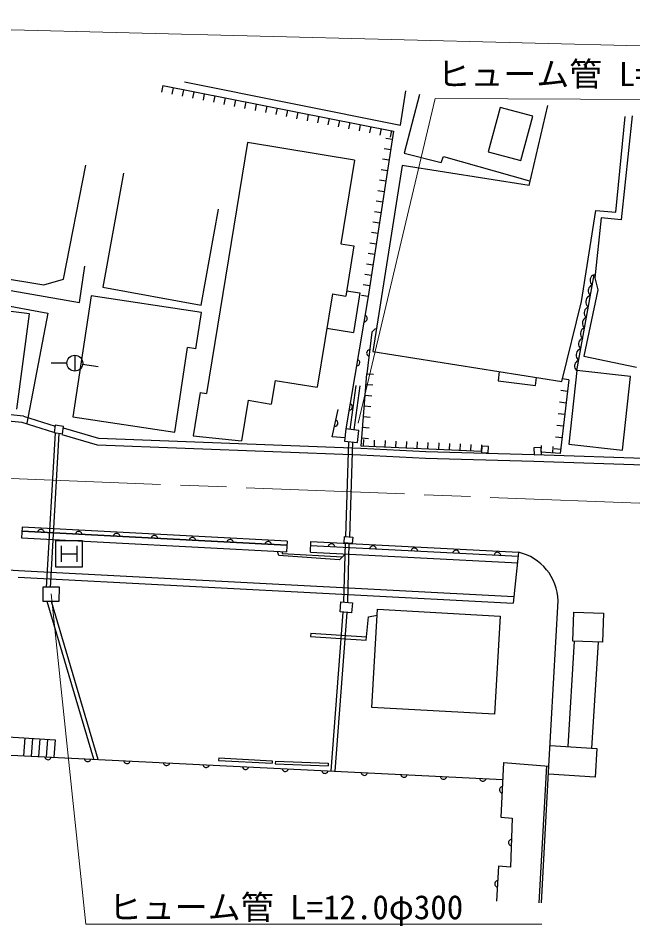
# Model space of a CAD drawing. Units: millimetres, scale not verified. Extents: x 40000 to 680000, y 20000 to 380000.
# Drawn here: x 365501 to 412092, y 266243 to 335054 of the extents above; entities that cross this region are included whole.
import ezdxf
from ezdxf.enums import TextEntityAlignment as Align

# ---------------------------------------------------------------- set-up
doc = ezdxf.new("R2010")
doc.units = ezdxf.units.MM
doc.header["$LTSCALE"] = 1000
doc.linetypes.add('CHAIN', pattern=[18.5, 12, -1.5, 3.5, -1.5])
for name, color, linetype, lineweight in [('M-BGD', 7, 'Continuous', 25), ('M-BGD-EXST', 7, 'Continuous', 25), ('M-BMK', 2, 'CHAIN', 13), ('M-STR-HTXT', 7, 'Continuous', 13)]:
    doc.layers.add(name, color=color, linetype=linetype, lineweight=lineweight)
doc.styles.add('ＭＳ ゴシック', font='')
doc.styles.get('ＭＳ ゴシック').set_extended_font_data('MS Gothic')

msp = doc.modelspace()

# ---------------------------------------------------------------- linework, layer by layer
at = {"layer": 'M-BGD'}
for p, q in [((376456, 329938), (376360, 329447)), ((376456, 329938), (393963, 326497)), ((377245, 329783), (377148, 329292)), ((378033, 329628), (377937, 329137)), ((378098, 330238), (394471, 326929)), ((378821, 329473), (378725, 328983)), ((379610, 329318), (379513, 328828)), ((380398, 329163), (380302, 328673)), ((381187, 329008), (381090, 328518)), ((394471, 326929), (394882, 329538)), ((395923, 329256), (394772, 324814)), ((381975, 328853), (381879, 328363)), ((382763, 328698), (382667, 328208)), ((383552, 328544), (383455, 328053)), ((384340, 328389), (384244, 327898)), ((385128, 328234), (385032, 327743)), ((402033, 328280), (401132, 324931)), ((404514, 327613), (402033, 328280)), ((404229, 322360), (405656, 328424)), ((385917, 328079), (385820, 327588)), ((386705, 327924), (386609, 327433)), ((387494, 327769), (387397, 327278)), ((388282, 327614), (388186, 327123)), ((403613, 324263), (404514, 327613)), ((410806, 320342), (411507, 327605)), ((412048, 327640), (411207, 319755)), ((389070, 327459), (388974, 326968)), ((389859, 327304), (389762, 326813)), ((390647, 327149), (390551, 326659)), ((391435, 326994), (391339, 326504)), ((393963, 326497), (392032, 313955)), ((392224, 326839), (392127, 326349)), ((393012, 326684), (392916, 326194)), ((393801, 326529), (393704, 326039)), ((382885, 325621), (379765, 306607)), ((391000, 324289), (382885, 325621)), ((393866, 325867), (393372, 325943)), ((393744, 325073), (393249, 325149)), ((394772, 324814), (397555, 324114)), ((401132, 324931), (403613, 324263)), ((391000, 324289), (389959, 317949)), ((393621, 324279), (393127, 324355)), ((397555, 324114), (397750, 324571)), ((397750, 324571), (404256, 322719)), ((368950, 315271), (370643, 323905)), ((394619, 323878), (392392, 309778)), ((393499, 323485), (393005, 323561)), ((404229, 322360), (394619, 323878)), ((373477, 323292), (371908, 314665)), ((393377, 322691), (392883, 322767)), ((393255, 321896), (392760, 321972)), ((393132, 321102), (392638, 321178)), ((379368, 313308), (380691, 320582)), ((393010, 320308), (392516, 320384)), ((408199, 313584), (409286, 320466)), ((409286, 320466), (410806, 320342)), ((392888, 319514), (392394, 319590)), ((409690, 319929), (409219, 315373)), ((411207, 319755), (409690, 319929)), ((392766, 318720), (392271, 318796)), ((389959, 317949), (390954, 317786)), ((392643, 317926), (392149, 318002)), ((390954, 317786), (390330, 313979)), ((392521, 317132), (392027, 317208)), ((356199, 315921), (370150, 313497)), ((370150, 313497), (370554, 316241)), ((392399, 316338), (391905, 316414)), ((362779, 315592), (367457, 314846)), ((367457, 314846), (368950, 315271)), ((392277, 315544), (391782, 315620)), ((407854, 308334), (409168, 315608)), ((408852, 315209), (408850, 315112)), ((408869, 315304), (408852, 315209)), ((408902, 315396), (408869, 315304)), ((408966, 315482), (408902, 315396)), ((409025, 315536), (408966, 315482)), ((409080, 315575), (409025, 315536)), ((409168, 315608), (409080, 315575)), ((409219, 315373), (409442, 314465)), ((354954, 315117), (367761, 312678)), ((371908, 314665), (379368, 313308)), ((392154, 314750), (391660, 314826)), ((408727, 314517), (408710, 314422)), ((408759, 314608), (408727, 314517)), ((408824, 314694), (408759, 314608)), ((408882, 314749), (408824, 314694)), ((408850, 315112), (408881, 315009)), ((408881, 315009), (408917, 314938)), ((408938, 314787), (408882, 314749)), ((408917, 314938), (408955, 314882)), ((409025, 314820), (408938, 314787)), ((408955, 314882), (409025, 314820)), ((371034, 314007), (369647, 304825)), ((379397, 312744), (371034, 314007)), ((389334, 314143), (388173, 307068)), ((389334, 314143), (390330, 313979)), ((392032, 313955), (390340, 303914)), ((390398, 314393), (391405, 314228)), ((391405, 314228), (390912, 311222)), ((392032, 313955), (391538, 314031)), ((409442, 314465), (408388, 309427)), ((408584, 313795), (408547, 313691)), ((408656, 313891), (408584, 313795)), ((408722, 313952), (408656, 313891)), ((408710, 314422), (408708, 314325)), ((408708, 314325), (408738, 314222)), ((408785, 313996), (408722, 313952)), ((408738, 314222), (408774, 314150)), ((408774, 314150), (408813, 314095)), ((408883, 314033), (408785, 313996)), ((408813, 314095), (408883, 314033)), ((366355, 312631), (362218, 313178)), ((406721, 307515), (408199, 313584)), ((408528, 313585), (408527, 313476)), ((408527, 313476), (408560, 313360)), ((408547, 313691), (408528, 313585)), ((408560, 313360), (408601, 313279)), ((408636, 313114), (408580, 313076)), ((408601, 313279), (408644, 313217)), ((408723, 313147), (408636, 313114)), ((408644, 313217), (408723, 313147)), ((365401, 305418), (366355, 312631)), ((367761, 312678), (366170, 304342)), ((378980, 309979), (379397, 312744)), ((391847, 312499), (391792, 312528)), ((391892, 312461), (391847, 312499)), ((391933, 312403), (391892, 312461)), ((391954, 312349), (391933, 312403)), ((408408, 312749), (408406, 312652)), ((408406, 312652), (408436, 312549)), ((408425, 312844), (408408, 312749)), ((408457, 312935), (408425, 312844)), ((408436, 312549), (408472, 312477)), ((408522, 313021), (408457, 312935)), ((408472, 312477), (408511, 312422)), ((408511, 312422), (408581, 312360)), ((408580, 313076), (408522, 313021)), ((391708, 312035), (391771, 312045)), ((391771, 312045), (391825, 312066)), ((391825, 312066), (391883, 312107)), ((391883, 312107), (391921, 312152)), ((391921, 312152), (391950, 312207)), ((391950, 312207), (391964, 312286)), ((391964, 312286), (391954, 312349)), ((408265, 311962), (408264, 311865)), ((408264, 311865), (408294, 311762)), ((408282, 312056), (408265, 311962)), ((408315, 312148), (408282, 312056)), ((408294, 311762), (408330, 311690)), ((408380, 312234), (408315, 312148)), ((408438, 312288), (408380, 312234)), ((408494, 312327), (408438, 312288)), ((408581, 312360), (408494, 312327)), ((388909, 311551), (390912, 311222)), ((392319, 311247), (391939, 308097)), ((392588, 311521), (392319, 311247)), ((408123, 311175), (408122, 311077)), ((408122, 311077), (408152, 310974)), ((408140, 311269), (408123, 311175)), ((408173, 311361), (408140, 311269)), ((408237, 311447), (408173, 311361)), ((408296, 311501), (408237, 311447)), ((408352, 311540), (408296, 311501)), ((408330, 311690), (408369, 311634)), ((408439, 311573), (408352, 311540)), ((408369, 311634), (408439, 311573)), ((407981, 310387), (407980, 310290)), ((407998, 310482), (407981, 310387)), ((408031, 310574), (407998, 310482)), ((408095, 310659), (408031, 310574)), ((408154, 310714), (408095, 310659)), ((408152, 310974), (408188, 310903)), ((408210, 310753), (408154, 310714)), ((408188, 310903), (408227, 310847)), ((408297, 310786), (408210, 310753)), ((408227, 310847), (408297, 310786)), ((377364, 303659), (378334, 310077)), ((378980, 309979), (378334, 310077)), ((391925, 309737), (391916, 309657)), ((391916, 309657), (391928, 309595)), ((391952, 309794), (391925, 309737)), ((391988, 309840), (391952, 309794)), ((392044, 309884), (391988, 309840)), ((392097, 309907), (392044, 309884)), ((392159, 309920), (392097, 309907)), ((392392, 309778), (406721, 307515)), ((407819, 309657), (407799, 309550)), ((407856, 309760), (407819, 309657)), ((407928, 309856), (407856, 309760)), ((407994, 309918), (407928, 309856)), ((407980, 310290), (408010, 310187)), ((408057, 309961), (407994, 309918)), ((408010, 310187), (408046, 310116)), ((408046, 310116), (408085, 310060)), ((408155, 309998), (408057, 309961)), ((408085, 310060), (408155, 309998)), ((369795, 309499), (369795, 308299)), ((391283, 309151), (391228, 309181)), ((391328, 309113), (391283, 309151)), ((391369, 309056), (391328, 309113)), ((391390, 309002), (391369, 309056)), ((391400, 308939), (391390, 309002)), ((391928, 309595), (391952, 309542)), ((391952, 309542), (391996, 309487)), ((391996, 309487), (392042, 309451)), ((392042, 309451), (392099, 309424)), ((407793, 308987), (407729, 308901)), ((407852, 309041), (407793, 308987)), ((407799, 309550), (407798, 309441)), ((407798, 309441), (407832, 309325)), ((407832, 309325), (407872, 309245)), ((407908, 309080), (407852, 309041)), ((407872, 309245), (407916, 309182)), ((407995, 309113), (407908, 309080)), ((407916, 309182), (407995, 309113)), ((408388, 309427), (412372, 308608)), ((369195, 308899), (367995, 308899)), ((370389, 308815), (371576, 308645)), ((391144, 308688), (391207, 308698)), ((391207, 308698), (391261, 308719)), ((391261, 308719), (391319, 308760)), ((391319, 308760), (391357, 308804)), ((391357, 308804), (391386, 308860)), ((391386, 308860), (391400, 308939)), ((407854, 308334), (407250, 302752)), ((407679, 308714), (407678, 308617)), ((407678, 308617), (407708, 308514)), ((407696, 308809), (407679, 308714)), ((407729, 308901), (407696, 308809)), ((407708, 308514), (407744, 308443)), ((407744, 308443), (407782, 308387)), ((407782, 308387), (407853, 308325)), ((411912, 307895), (407854, 308334)), ((384982, 307592), (384688, 305800)), ((384982, 307592), (388173, 307068)), ((391496, 302612), (391939, 308097)), ((391939, 308097), (392437, 308057)), ((401954, 308268), (401881, 307570)), ((404717, 307209), (404792, 307820)), ((407231, 307642), (406593, 302040)), ((407231, 307642), (406734, 307699)), ((411308, 302313), (411912, 307895)), ((390663, 303879), (391121, 307211)), ((390961, 303846), (391418, 307170)), ((391873, 307286), (392372, 307246)), ((401881, 307570), (404717, 307209)), ((379299, 306684), (378757, 303383)), ((379299, 306684), (379765, 306607)), ((391808, 306475), (392306, 306435)), ((407131, 306760), (406634, 306817)), ((382946, 306085), (382441, 303009)), ((382946, 306085), (384688, 305800)), ((390719, 305804), (390664, 305834)), ((390764, 305766), (390719, 305804)), ((390805, 305709), (390764, 305766)), ((390826, 305654), (390805, 305709)), ((390822, 305513), (390836, 305592)), ((390836, 305592), (390826, 305654)), ((391742, 305664), (392241, 305624)), ((407030, 305878), (406533, 305934)), ((365814, 304390), (361234, 304867)), ((365917, 304882), (361286, 305364)), ((365917, 304882), (368301, 304128)), ((389303, 303306), (389745, 305391)), ((390580, 305341), (390643, 305350)), ((390643, 305350), (390697, 305372)), ((390697, 305372), (390755, 305413)), ((390755, 305413), (390793, 305457)), ((390793, 305457), (390822, 305513)), ((391677, 304853), (392175, 304813)), ((406930, 304995), (406433, 305052)), ((368216, 303631), (365814, 304390)), ((368314, 304206), (368218, 303645)), ((368949, 304098), (368314, 304206)), ((369647, 304825), (377364, 303659)), ((389631, 304561), (389576, 304593)), ((389590, 304130), (389650, 304168)), ((389673, 304521), (389631, 304561)), ((389650, 304168), (389689, 304211)), ((389712, 304462), (389673, 304521)), ((389689, 304211), (389721, 304266)), ((389731, 304407), (389712, 304462)), ((389721, 304266), (389738, 304344)), ((389738, 304344), (389731, 304407)), ((406829, 304113), (406332, 304169)), ((367654, 291902), (368322, 303627)), ((367953, 291885), (368619, 303576)), ((368218, 303645), (368853, 303536)), ((371526, 302688), (368842, 303473)), ((368853, 303536), (368949, 304098)), ((371607, 303185), (368927, 303969)), ((389472, 304104), (389535, 304111)), ((389535, 304111), (389590, 304130)), ((390340, 303914), (390240, 302993)), ((391333, 303806), (390340, 303914)), ((391234, 302886), (391333, 303806)), ((391611, 304042), (392110, 304002)), ((391472, 302421), (371607, 303185)), ((378757, 303383), (382441, 303009)), ((390259, 303228), (389303, 303306)), ((390240, 302993), (391234, 302886)), ((390343, 295762), (390557, 302959)), ((390643, 295738), (390856, 302927)), ((391546, 303231), (392044, 303191)), ((391688, 302604), (391710, 303103)), ((392501, 302568), (392523, 303068)), ((393314, 302532), (393336, 303032)), ((394126, 302496), (394148, 302996)), ((394939, 302460), (394961, 302960)), ((395752, 302425), (395774, 302924)), ((396565, 302389), (396587, 302888)), ((397378, 302353), (397400, 302852)), ((398190, 302317), (398212, 302816)), ((399003, 302281), (399025, 302781)), ((406729, 303230), (406232, 303287)), ((391451, 301921), (371526, 302688)), ((396392, 302183), (391472, 302421)), ((400629, 302209), (391496, 302612)), ((404603, 301957), (396392, 302183)), ((399816, 302245), (399838, 302745)), ((400629, 302209), (400651, 302709)), ((400653, 302610), (400631, 302132)), ((400631, 302132), (401122, 302109)), ((401145, 302587), (400653, 302610)), ((401122, 302109), (401145, 302587)), ((405154, 302494), (404596, 302487)), ((404596, 302487), (404603, 301957)), ((405131, 302160), (405172, 302658)), ((406593, 302040), (405131, 302160)), ((405161, 301964), (405154, 302494)), ((406016, 302087), (406057, 302586)), ((406628, 302348), (406131, 302404)), ((407250, 302752), (411308, 302313)), ((396373, 301683), (391451, 301921)), ((404587, 301457), (396373, 301683)), ((414159, 301133), (404587, 301457)), ((404603, 301957), (405161, 301964)), ((414177, 301633), (404603, 301957)), ((365809, 296462), (365767, 295663)), ((365793, 296163), (385875, 295095)), ((385875, 295095), (365793, 296163)), ((385891, 295394), (365809, 296462)), ((367001, 296158), (366978, 296100)), ((367034, 296207), (367001, 296158)), ((367086, 296254), (367034, 296207)), ((367138, 296281), (367086, 296254)), ((367199, 296298), (367138, 296281)), ((367279, 296294), (367199, 296298)), ((367338, 296271), (367279, 296294)), ((367386, 296238), (367338, 296271)), ((367433, 296185), (367386, 296238)), ((367461, 296134), (367433, 296185)), ((367477, 296073), (367461, 296134)), ((369870, 296006), (369847, 295947)), ((369903, 296054), (369870, 296006)), ((369955, 296101), (369903, 296054)), ((370007, 296129), (369955, 296101)), ((370068, 296146), (370007, 296129)), ((370148, 296141), (370068, 296146)), ((370207, 296118), (370148, 296141)), ((370255, 296085), (370207, 296118)), ((370302, 296033), (370255, 296085)), ((370329, 295981), (370302, 296033)), ((370346, 295920), (370329, 295981)), ((372772, 295902), (372739, 295853)), ((372824, 295949), (372772, 295902)), ((372876, 295976), (372824, 295949)), ((372937, 295993), (372876, 295976)), ((373017, 295989), (372937, 295993)), ((373075, 295966), (373017, 295989)), ((373124, 295933), (373075, 295966)), ((373171, 295880), (373124, 295933)), ((365767, 295663), (385849, 294595)), ((372739, 295853), (372716, 295794)), ((373198, 295829), (373171, 295880)), ((373215, 295768), (373198, 295829)), ((375608, 295701), (375585, 295642)), ((375640, 295749), (375608, 295701)), ((375693, 295796), (375640, 295749)), ((375745, 295824), (375693, 295796)), ((375806, 295840), (375745, 295824)), ((375885, 295836), (375806, 295840)), ((375944, 295813), (375885, 295836)), ((375993, 295780), (375944, 295813)), ((376040, 295728), (375993, 295780)), ((376067, 295676), (376040, 295728)), ((376084, 295615), (376067, 295676)), ((378477, 295548), (378454, 295489)), ((378509, 295596), (378477, 295548)), ((378562, 295644), (378509, 295596)), ((378613, 295671), (378562, 295644)), ((378674, 295688), (378613, 295671)), ((378754, 295684), (378674, 295688)), ((378813, 295660), (378754, 295684)), ((378861, 295628), (378813, 295660)), ((378909, 295575), (378861, 295628)), ((378936, 295524), (378909, 295575)), ((378953, 295463), (378936, 295524)), ((381346, 295396), (381322, 295337)), ((381378, 295444), (381346, 295396)), ((381431, 295491), (381378, 295444)), ((381482, 295518), (381431, 295491)), ((381543, 295535), (381482, 295518)), ((381623, 295531), (381543, 295535)), ((381682, 295508), (381623, 295531)), ((381730, 295475), (381682, 295508)), ((381778, 295423), (381730, 295475)), ((381805, 295371), (381778, 295423)), ((381822, 295310), (381805, 295371)), ((384214, 295243), (384191, 295184)), ((384247, 295291), (384214, 295243)), ((384300, 295339), (384247, 295291)), ((384351, 295366), (384300, 295339)), ((384412, 295383), (384351, 295366)), ((384492, 295378), (384412, 295383)), ((384551, 295355), (384492, 295378)), ((384599, 295323), (384551, 295355)), ((384647, 295270), (384599, 295323)), ((384674, 295219), (384647, 295270)), ((384691, 295158), (384674, 295219)), ((385891, 295394), (385849, 294595)), ((387653, 294577), (387694, 295376)), ((387694, 295376), (403414, 294567)), ((389222, 295207), (389161, 295190)), ((389302, 295203), (389222, 295207)), ((389361, 295180), (389302, 295203)), ((390193, 290782), (390303, 295266)), ((390204, 295274), (390245, 295770)), ((390825, 295223), (390204, 295274)), ((390245, 295770), (390865, 295720)), ((390493, 290775), (390602, 295241)), ((390865, 295720), (390825, 295223)), ((330874, 295096), (365528, 293183)), ((385256, 294314), (385146, 294633)), ((385503, 294618), (385501, 294479)), ((387653, 294577), (403373, 293768)), ((387679, 295076), (403399, 294267)), ((389024, 295067), (389001, 295008)), ((389057, 295116), (389024, 295067)), ((389109, 295163), (389057, 295116)), ((389161, 295190), (389109, 295163)), ((389409, 295148), (389361, 295180)), ((389456, 295095), (389409, 295148)), ((389484, 295044), (389456, 295095)), ((389501, 294983), (389484, 295044)), ((392168, 294905), (392145, 294847)), ((392201, 294954), (392168, 294905)), ((392253, 295001), (392201, 294954)), ((392305, 295029), (392253, 295001)), ((392366, 295046), (392305, 295029)), ((392446, 295041), (392366, 295046)), ((392505, 295018), (392446, 295041)), ((392553, 294986), (392505, 295018)), ((392600, 294933), (392553, 294986)), ((392628, 294882), (392600, 294933)), ((392645, 294821), (392628, 294882)), ((395312, 294744), (395289, 294685)), ((395345, 294792), (395312, 294744)), ((395397, 294839), (395345, 294792)), ((395449, 294867), (395397, 294839)), ((395510, 294884), (395449, 294867)), ((395590, 294880), (395510, 294884)), ((395648, 294857), (395590, 294880)), ((395697, 294824), (395648, 294857)), ((395744, 294772), (395697, 294824)), ((395772, 294720), (395744, 294772)), ((395789, 294659), (395772, 294720)), ((398456, 294582), (398433, 294523)), ((398489, 294630), (398456, 294582)), ((398541, 294678), (398489, 294630)), ((398593, 294705), (398541, 294678)), ((398654, 294722), (398593, 294705)), ((398734, 294718), (398654, 294722)), ((398792, 294695), (398734, 294718)), ((398841, 294662), (398792, 294695)), ((398888, 294610), (398841, 294662)), ((398916, 294558), (398888, 294610)), ((398932, 294497), (398916, 294558)), ((401685, 294516), (401633, 294469)), ((401737, 294543), (401685, 294516)), ((401798, 294560), (401737, 294543)), ((401877, 294556), (401798, 294560)), ((401936, 294533), (401877, 294556)), ((401985, 294500), (401936, 294533)), ((403414, 294567), (403022, 290714)), ((389855, 293994), (385256, 294314)), ((385501, 294479), (390088, 294223)), ((389855, 293994), (390310, 294440)), ((401600, 294420), (401577, 294361)), ((401633, 294469), (401600, 294420)), ((402032, 294448), (401985, 294500)), ((402059, 294396), (402032, 294448)), ((402076, 294336), (402059, 294396)), ((365528, 293183), (403072, 291212)), ((365502, 292684), (403022, 290714)), ((367386, 290841), (367397, 291952)), ((367397, 291952), (368597, 291940)), ((368597, 291940), (368586, 290828)), ((368586, 290828), (367386, 290841)), ((371248, 278879), (367703, 290837)), ((371566, 278863), (368017, 290834)), ((389903, 290052), (389964, 290797)), ((389964, 290797), (390832, 290726)), ((390832, 290726), (390771, 289982)), ((405736, 278350), (406430, 290893)), ((389220, 277989), (390132, 290034)), ((389520, 277974), (390431, 290009)), ((390771, 289982), (389903, 290052)), ((392047, 289671), (392706, 289803)), ((392315, 282805), (392731, 290251)), ((392731, 290251), (402029, 289731)), ((402029, 289731), (401613, 282285)), ((407555, 287818), (407630, 290031)), ((407630, 290031), (409856, 289956)), ((409856, 289956), (409781, 287742)), ((391893, 288152), (392047, 289671)), ((387673, 288422), (387657, 288172)), ((387673, 288422), (391893, 288152)), ((387657, 288172), (391877, 287903)), ((391877, 287903), (391893, 288152)), ((407655, 287814), (407158, 279838)), ((409781, 287742), (407555, 287818)), ((409455, 287753), (408955, 279721)), ((401613, 282285), (392315, 282805)), ((330280, 280907), (402233, 277345)), ((360744, 280832), (368294, 280344)), ((366003, 280492), (365897, 279144)), ((366576, 280455), (366475, 279115)), ((367148, 280418), (367053, 279086)), ((367721, 280381), (367631, 279058)), ((368294, 280344), (368209, 279029)), ((405823, 279926), (409368, 279694)), ((409368, 279694), (409225, 277514)), ((367505, 279064), (367523, 279003)), ((367523, 279003), (367550, 278952)), ((367550, 278952), (367597, 278899)), ((367597, 278899), (367646, 278867)), ((367646, 278867), (367705, 278844)), ((367705, 278844), (367785, 278840)), ((367785, 278840), (367846, 278857)), ((367846, 278857), (367897, 278885)), ((367897, 278885), (367950, 278932)), ((367950, 278932), (367982, 278980)), ((367982, 278980), (368005, 279039)), ((370504, 278916), (370521, 278855)), ((370521, 278855), (370548, 278803)), ((370548, 278803), (370596, 278751)), ((370596, 278751), (370644, 278719)), ((370644, 278719), (370703, 278696)), ((370703, 278696), (370783, 278692)), ((370783, 278692), (370844, 278709)), ((370844, 278709), (370895, 278736)), ((370895, 278736), (370948, 278784)), ((370948, 278784), (370980, 278832)), ((370980, 278832), (371003, 278891)), ((373502, 278767), (373519, 278706)), ((373519, 278706), (373546, 278655)), ((373978, 278684), (374001, 278743)), ((380700, 278986), (380689, 278787)), ((380689, 278787), (384753, 278565)), ((380700, 278986), (384764, 278764)), ((384764, 278764), (384753, 278565)), ((384999, 278723), (384991, 278523)), ((384999, 278723), (389003, 278572)), ((373546, 278655), (373594, 278603)), ((373594, 278603), (373642, 278570)), ((373642, 278570), (373701, 278547)), ((373701, 278547), (373781, 278543)), ((373781, 278543), (373842, 278560)), ((373842, 278560), (373893, 278588)), ((373893, 278588), (373946, 278635)), ((373946, 278635), (373978, 278684)), ((376500, 278619), (376517, 278558)), ((376517, 278558), (376544, 278507)), ((376544, 278507), (376592, 278454)), ((376592, 278454), (376640, 278422)), ((376640, 278422), (376699, 278399)), ((376699, 278399), (376779, 278395)), ((376779, 278395), (376840, 278412)), ((376840, 278412), (376891, 278439)), ((376891, 278439), (376944, 278487)), ((376944, 278487), (376976, 278535)), ((376976, 278535), (376999, 278594)), ((379498, 278470), (379515, 278410)), ((379515, 278410), (379542, 278358)), ((379542, 278358), (379590, 278306)), ((379590, 278306), (379638, 278273)), ((379638, 278273), (379697, 278250)), ((379697, 278250), (379777, 278246)), ((379777, 278246), (379838, 278263)), ((379838, 278263), (379889, 278291)), ((379889, 278291), (379942, 278338)), ((379942, 278338), (379974, 278387)), ((379974, 278387), (379997, 278446)), ((382496, 278322), (382513, 278261)), ((382513, 278261), (382540, 278210)), ((382540, 278210), (382588, 278157)), ((382588, 278157), (382636, 278125)), ((382636, 278125), (382695, 278102)), ((382695, 278102), (382775, 278098)), ((382775, 278098), (382836, 278115)), ((382836, 278115), (382887, 278142)), ((382887, 278142), (382940, 278190)), ((382940, 278190), (382972, 278238)), ((382972, 278238), (382995, 278297)), ((384991, 278523), (388996, 278372)), ((385494, 278174), (385511, 278113)), ((385511, 278113), (385538, 278061)), ((385538, 278061), (385586, 278009)), ((385586, 278009), (385634, 277976)), ((385885, 277994), (385938, 278042)), ((385938, 278042), (385970, 278090)), ((385970, 278090), (385993, 278149)), ((388492, 278025), (388509, 277964)), ((388968, 277942), (388991, 278001)), ((389003, 278572), (388996, 278372)), ((402296, 278631), (402092, 274478)), ((402296, 278631), (405736, 278350)), ((405537, 278366), (404962, 267990)), ((405162, 267979), (405736, 278350)), ((385634, 277976), (385693, 277954)), ((385693, 277954), (385773, 277950)), ((385773, 277950), (385834, 277967)), ((385834, 277967), (385885, 277994)), ((388509, 277964), (388536, 277913)), ((388536, 277913), (388584, 277861)), ((388584, 277861), (388632, 277828)), ((388632, 277828), (388691, 277805)), ((388691, 277805), (388771, 277801)), ((388771, 277801), (388832, 277818)), ((388832, 277818), (388883, 277846)), ((388883, 277846), (388936, 277893)), ((388936, 277893), (388968, 277942)), ((391490, 277877), (391507, 277816)), ((391507, 277816), (391534, 277765)), ((391534, 277765), (391582, 277712)), ((391582, 277712), (391630, 277680)), ((391630, 277680), (391689, 277657)), ((391689, 277657), (391769, 277653)), ((391769, 277653), (391830, 277670)), ((391830, 277670), (391881, 277697)), ((391881, 277697), (391934, 277745)), ((391934, 277745), (391966, 277793)), ((391966, 277793), (391989, 277852)), ((394488, 277728), (394505, 277668)), ((394505, 277668), (394532, 277616)), ((394532, 277616), (394580, 277564)), ((394580, 277564), (394628, 277531)), ((394628, 277531), (394687, 277508)), ((394687, 277508), (394767, 277504)), ((394767, 277504), (394828, 277521)), ((394828, 277521), (394879, 277549)), ((394879, 277549), (394932, 277596)), ((394932, 277596), (394964, 277645)), ((394964, 277645), (394987, 277704)), ((397486, 277580), (397503, 277519)), ((397503, 277519), (397530, 277468)), ((397530, 277468), (397578, 277415)), ((397578, 277415), (397626, 277383)), ((397626, 277383), (397685, 277360)), ((397685, 277360), (397765, 277356)), ((397765, 277356), (397826, 277373)), ((397826, 277373), (397878, 277400)), ((397878, 277400), (397930, 277448)), ((397930, 277448), (397962, 277496)), ((397962, 277496), (397985, 277555)), ((400484, 277432), (400501, 277371)), ((400501, 277371), (400528, 277319)), ((400528, 277319), (400576, 277267)), ((400928, 277300), (400960, 277348)), ((400960, 277348), (400983, 277407)), ((409225, 277514), (405703, 277745)), ((400576, 277267), (400624, 277234)), ((400624, 277234), (400683, 277212)), ((400683, 277212), (400763, 277208)), ((400763, 277208), (400824, 277225)), ((400824, 277225), (400876, 277252)), ((400876, 277252), (400928, 277300)), ((402009, 276664), (401986, 276605)), ((402042, 276712), (402009, 276664)), ((402094, 276760), (402042, 276712)), ((402145, 276787), (402094, 276760)), ((402206, 276804), (402145, 276787)), ((401986, 276605), (401982, 276525)), ((401982, 276525), (401999, 276464)), ((401999, 276464), (402027, 276413)), ((402027, 276413), (402074, 276360)), ((402074, 276360), (402123, 276328)), ((402123, 276328), (402182, 276305)), ((402092, 274478), (402948, 274409)), ((402948, 274409), (402827, 270702)), ((402679, 272602), (402676, 272522)), ((402676, 272522), (402694, 272462)), ((402701, 272662), (402679, 272602)), ((402732, 272711), (402701, 272662)), ((402784, 272759), (402732, 272711)), ((402835, 272787), (402784, 272759)), ((402896, 272805), (402835, 272787)), ((402694, 272462), (402723, 272411)), ((402723, 272411), (402771, 272359)), ((402771, 272359), (402820, 272328)), ((402820, 272328), (402879, 272306)), ((401910, 270763), (401762, 268104)), ((402827, 270702), (401910, 270763)), ((401629, 269485), (401624, 269405)), ((401624, 269405), (401641, 269344)), ((401652, 269544), (401629, 269485)), ((401641, 269344), (401668, 269293)), ((401685, 269592), (401652, 269544)), ((401668, 269293), (401715, 269240)), ((401738, 269639), (401685, 269592)), ((401715, 269240), (401764, 269207)), ((401789, 269666), (401738, 269639)), ((401764, 269207), (401822, 269184)), ((401850, 269683), (401789, 269666))]:
    msp.add_line(p, q, dxfattribs=at)
msp.add_circle((369795, 308899), 600, dxfattribs=at)
msp.add_arc((402545, 290778), 3887, 1.69189, 77.07617, dxfattribs=at)
at = {"layer": 'M-BGD-EXST'}
for p, q in [((368355, 293445), (368355, 295445)), ((368355, 295445), (370355, 295445)), ((370355, 295445), (370355, 293445)), ((368755, 295045), (368755, 293845)), ((369955, 295045), (369955, 293845)), ((368755, 294445), (369955, 294445)), ((370355, 293445), (368355, 293445))]:
    msp.add_line(p, q, dxfattribs=at)
at = {"layer": 'M-BMK'}
msp.add_line((413269, 298251), (350760, 300722), dxfattribs=at)
at = {"layer": 'M-STR-HTXT'}
for p, q in [((444114, 332166), (329791, 335054)), ((391267, 304341), (397103, 328952)), ((397103, 328952), (429200, 328825)), ((367993, 291412), (370624, 266364)), ((370624, 266364), (405187, 266364))]:
    msp.add_line(p, q, dxfattribs=at)

# ---------------------------------------------------------------- texts
at = {"layer": 'M-STR-HTXT', "style": 'ＭＳ ゴシック'}
for p in [(397271, 329351), (372370, 266192)]:
    msp.add_text('ヒューム管 L=12.0φ300', height=1833, dxfattribs=at).set_placement(p, align=Align.BOTTOM_LEFT)

doc.saveas('drawing.dxf')
